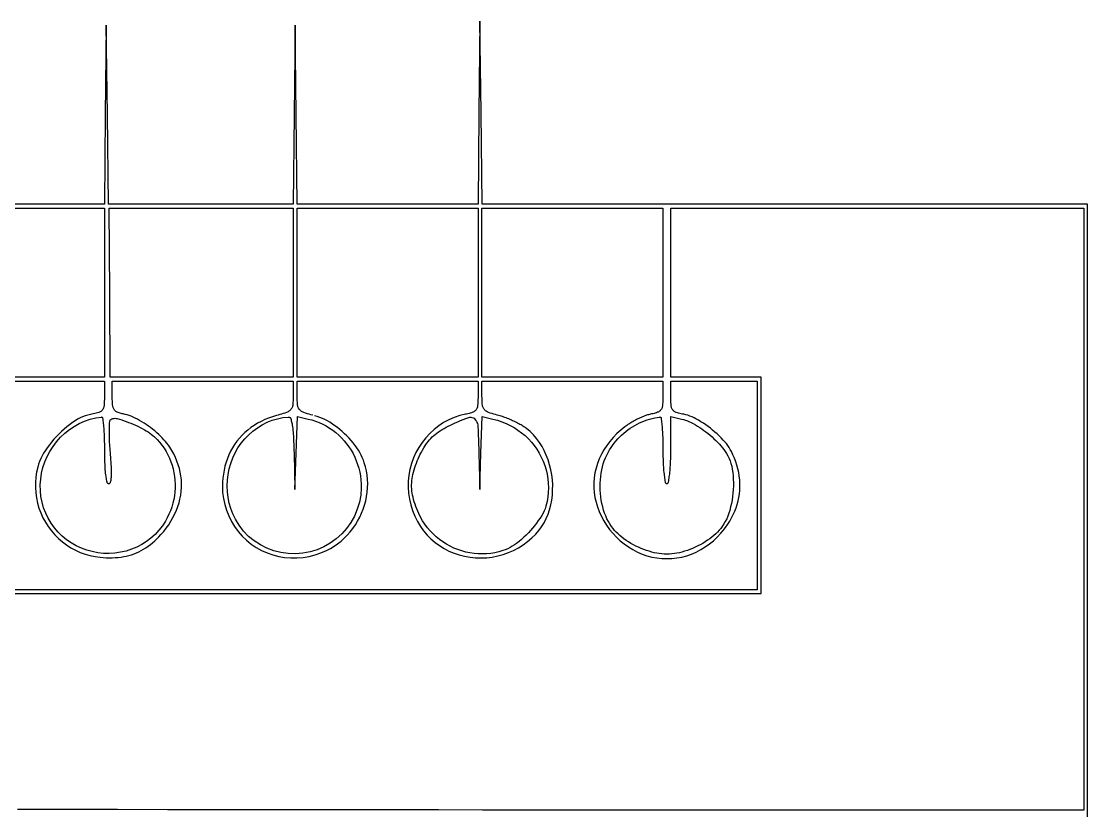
# Model space of a CAD drawing. Header units: millimetres. Extents: x -134 to 134, y -49 to 49.
# Drawn here: x 105.82 to 133.69, y 28.2 to 48.83 of the extents above; entities that cross this region are included whole.
import ezdxf

# ---------------------------------------------------------------- set-up
doc = ezdxf.new("R2010")
doc.units = ezdxf.units.MM
doc.header["$LTSCALE"] = 10
doc.header["$MEASUREMENT"] = 0

# ---------------------------------------------------------------- blocks, each defined once
blk = doc.blocks.new('DT0B-ULTRA_v_1')
at = {"color": 7, "linetype": 'Continuous', "lineweight": -3}
for points in [[(133.69, 0.103, 0), (133.69, 44.049, 0), (125.777, 44.049, 0), (117.863, 44.049, 0), (117.834, 46.44, 0), (117.804, 48.83, 0), (117.78, 46.44, 0), (117.757, 44.049, 0), (115.394, 44.049, 0), (113.032, 44.049, 0), (113.002, 46.388, 0), (112.972, 48.727, 0), (112.949, 46.388, 0), (112.925, 44.049, 0), (110.511, 44.049, 0), (108.097, 44.049, 0), (108.068, 46.388, 0), (108.038, 48.727, 0), (108.014, 46.388, 0), (107.991, 44.049, 0), (105.628, 44.049, 0)], [(105.626, 33.872, 0), (125.158, 33.872, 0), (125.158, 36.699, 0), (125.158, 39.526, 0), (123.976, 39.526, 0), (122.794, 39.526, 0), (122.794, 41.737, 0), (122.794, 43.947, 0), (128.191, 43.947, 0), (133.588, 43.947, 0), (133.588, 36.083, 0), (133.588, 28.218, 0), (117.876, 28.218, 0), (116.722, 28.219, 0), (115.567, 28.219, 0), (114.412, 28.22, 0), (113.258, 28.221, 0), (112.103, 28.222, 0), (110.949, 28.223, 0), (109.642, 28.225, 0), (108.335, 28.228, 0), (107.027, 28.23, 0), (105.72, 28.233, 0)], [(107.991, 41.737, 0), (107.991, 39.526, 0), (105.626, 39.526, 0), (103.262, 39.526, 0), (103.262, 41.737, 0), (103.262, 43.947, 0), (105.626, 43.947, 0), (107.991, 43.947, 0), (107.991, 41.737, 0)], [(112.925, 41.737, 0), (112.925, 39.526, 0), (110.535, 39.526, 0), (108.145, 39.526, 0), (108.128, 41.737, 0), (108.111, 43.947, 0), (110.518, 43.947, 0), (112.925, 43.947, 0), (112.925, 41.737, 0)], [(117.757, 41.737, 0), (117.757, 39.526, 0), (115.392, 39.526, 0), (113.028, 39.526, 0), (113.028, 41.737, 0), (113.028, 43.947, 0), (115.392, 43.947, 0), (117.757, 43.947, 0), (117.757, 41.737, 0)], [(122.588, 41.737, 0), (122.588, 39.526, 0), (120.224, 39.526, 0), (117.859, 39.526, 0), (117.859, 41.737, 0), (117.859, 43.947, 0), (120.224, 43.947, 0), (122.588, 43.947, 0), (122.588, 41.737, 0)], [(113.436, 38.535, 0), (113.39, 38.548, 0), (113.343, 38.562, 0), (113.296, 38.576, 0), (113.25, 38.591, 0), (113.204, 38.607, 0), (113.183, 38.615, 0), (113.162, 38.625, 0), (113.143, 38.637, 0), (113.125, 38.65, 0), (113.107, 38.665, 0), (113.092, 38.681, 0), (113.078, 38.698, 0), (113.067, 38.716, 0), (113.057, 38.734, 0), (113.05, 38.754, 0), (113.044, 38.775, 0), (113.041, 38.796, 0), (113.037, 38.835, 0), (113.034, 38.875, 0), (113.031, 38.914, 0), (113.029, 38.954, 0), (113.028, 38.994, 0), (113.028, 39.034, 0), (113.028, 39.424, 0), (115.392, 39.424, 0), (117.757, 39.424, 0), (117.757, 39.025, 0), (117.756, 38.986, 0), (117.755, 38.947, 0), (117.754, 38.908, 0), (117.752, 38.868, 0), (117.75, 38.829, 0), (117.746, 38.79, 0), (117.744, 38.77, 0), (117.739, 38.751, 0), (117.733, 38.731, 0), (117.726, 38.713, 0), (117.716, 38.695, 0), (117.705, 38.678, 0), (117.693, 38.663, 0), (117.68, 38.65, 0), (117.666, 38.638, 0), (117.65, 38.628, 0), (117.633, 38.619, 0), (117.616, 38.612, 0), (117.584, 38.602, 0), (117.553, 38.592, 0), (117.521, 38.583, 0), (117.489, 38.575, 0), (117.457, 38.567, 0), (117.424, 38.56, 0), (117.276, 38.524, 0), (117.131, 38.475, 0), (116.991, 38.415, 0), (116.856, 38.342, 0), (116.728, 38.259, 0), (116.607, 38.165, 0), (116.493, 38.06, 0), (116.388, 37.946, 0), (116.293, 37.824, 0), (116.207, 37.695, 0), (116.133, 37.559, 0), (116.07, 37.418, 0), (116.017, 37.27, 0), (115.977, 37.119, 0), (115.949, 36.965, 0), (115.934, 36.81, 0), (115.93, 36.653, 0), (115.94, 36.497, 0), (115.962, 36.343, 0), (115.996, 36.191, 0), (116.042, 36.042, 0), (116.1, 35.897, 0), (116.17, 35.758, 0), (116.251, 35.625, 0), (116.333, 35.51, 0), (116.425, 35.402, 0), (116.524, 35.302, 0), (116.632, 35.21, 0), (116.746, 35.127, 0), (116.867, 35.053, 0), (116.995, 34.987, 0), (117.128, 34.931, 0), (117.265, 34.885, 0), (117.405, 34.849, 0), (117.547, 34.824, 0), (117.691, 34.809, 0), (117.837, 34.805, 0), (117.983, 34.812, 0), (118.129, 34.829, 0), (118.272, 34.857, 0), (118.414, 34.895, 0), (118.552, 34.944, 0), (118.685, 35.002, 0), (118.813, 35.069, 0), (118.936, 35.147, 0), (119.053, 35.233, 0), (119.163, 35.327, 0), (119.266, 35.43, 0), (119.346, 35.523, 0), (119.418, 35.621, 0), (119.482, 35.725, 0), (119.538, 35.833, 0), (119.585, 35.946, 0), (119.623, 36.061, 0), (119.656, 36.19, 0), (119.681, 36.319, 0), (119.698, 36.45, 0), (119.706, 36.582, 0), (119.707, 36.714, 0), (119.699, 36.846, 0), (119.684, 36.979, 0), (119.66, 37.109, 0), (119.628, 37.239, 0), (119.589, 37.366, 0), (119.541, 37.49, 0), (119.487, 37.612, 0), (119.428, 37.721, 0), (119.362, 37.826, 0), (119.287, 37.925, 0), (119.206, 38.019, 0), (119.117, 38.106, 0), (119.023, 38.186, 0), (119, 38.203, 0), (118.978, 38.22, 0), (118.955, 38.236, 0), (118.931, 38.251, 0), (118.908, 38.266, 0), (118.883, 38.28, 0), (118.852, 38.297, 0), (118.821, 38.314, 0), (118.79, 38.33, 0), (118.758, 38.347, 0), (118.726, 38.362, 0), (118.694, 38.378, 0), (118.661, 38.393, 0), (118.627, 38.408, 0), (118.593, 38.423, 0), (118.559, 38.437, 0), (118.524, 38.451, 0), (118.49, 38.465, 0), (118.458, 38.476, 0), (118.427, 38.487, 0), (118.396, 38.498, 0), (118.364, 38.508, 0), (118.332, 38.517, 0), (118.3, 38.526, 0), (118.255, 38.538, 0), (118.21, 38.551, 0), (118.165, 38.565, 0), (118.121, 38.578, 0), (118.076, 38.593, 0), (118.032, 38.608, 0), (118.011, 38.616, 0), (117.991, 38.626, 0), (117.972, 38.638, 0), (117.954, 38.651, 0), (117.937, 38.666, 0), (117.922, 38.682, 0), (117.909, 38.699, 0), (117.898, 38.717, 0), (117.888, 38.736, 0), (117.881, 38.755, 0), (117.875, 38.776, 0), (117.872, 38.797, 0), (117.868, 38.836, 0), (117.865, 38.875, 0), (117.863, 38.915, 0), (117.861, 38.954, 0), (117.86, 38.994, 0), (117.859, 39.034, 0), (117.859, 39.424, 0), (120.224, 39.424, 0), (122.588, 39.424, 0), (122.588, 39.025, 0), (122.588, 38.986, 0), (122.587, 38.947, 0), (122.586, 38.908, 0), (122.584, 38.869, 0), (122.581, 38.83, 0), (122.578, 38.791, 0), (122.575, 38.771, 0), (122.571, 38.752, 0), (122.565, 38.732, 0), (122.557, 38.714, 0), (122.548, 38.696, 0), (122.537, 38.679, 0), (122.526, 38.664, 0), (122.513, 38.651, 0), (122.498, 38.639, 0), (122.483, 38.628, 0), (122.466, 38.619, 0), (122.449, 38.612, 0), (122.419, 38.602, 0), (122.388, 38.593, 0), (122.357, 38.584, 0), (122.326, 38.576, 0), (122.294, 38.568, 0), (122.263, 38.562, 0), (122.237, 38.556, 0), (122.212, 38.55, 0), (122.187, 38.543, 0), (122.162, 38.536, 0), (122.138, 38.527, 0), (122.113, 38.518, 0), (122.083, 38.506, 0), (122.052, 38.493, 0), (122.022, 38.48, 0), (121.991, 38.467, 0), (121.961, 38.453, 0), (121.931, 38.438, 0), (121.9, 38.423, 0), (121.869, 38.407, 0), (121.839, 38.391, 0), (121.808, 38.374, 0), (121.778, 38.357, 0), (121.748, 38.339, 0), (121.721, 38.323, 0), (121.695, 38.306, 0), (121.669, 38.289, 0), (121.643, 38.271, 0), (121.617, 38.252, 0), (121.592, 38.234, 0), (121.486, 38.147, 0), (121.385, 38.054, 0), (121.29, 37.956, 0), (121.202, 37.851, 0), (121.12, 37.742, 0), (121.044, 37.627, 0), (120.981, 37.514, 0), (120.926, 37.397, 0), (120.879, 37.276, 0), (120.842, 37.153, 0), (120.813, 37.026, 0), (120.794, 36.898, 0), (120.785, 36.771, 0), (120.785, 36.642, 0), (120.794, 36.515, 0), (120.813, 36.388, 0), (120.841, 36.263, 0), (120.878, 36.14, 0), (120.926, 36.015, 0), (120.982, 35.893, 0), (121.046, 35.775, 0), (121.117, 35.661, 0), (121.195, 35.553, 0), (121.28, 35.449, 0), (121.373, 35.35, 0), (121.473, 35.257, 0), (121.579, 35.172, 0), (121.69, 35.093, 0), (121.806, 35.023, 0), (121.927, 34.96, 0), (122.047, 34.908, 0), (122.172, 34.864, 0), (122.299, 34.83, 0), (122.428, 34.806, 0), (122.559, 34.792, 0), (122.691, 34.787, 0), (122.823, 34.792, 0), (122.953, 34.806, 0), (123.083, 34.83, 0), (123.21, 34.864, 0), (123.335, 34.908, 0), (123.455, 34.96, 0), (123.576, 35.023, 0), (123.692, 35.093, 0), (123.803, 35.172, 0), (123.909, 35.257, 0), (124.009, 35.35, 0), (124.102, 35.449, 0), (124.165, 35.525, 0), (124.225, 35.603, 0), (124.282, 35.685, 0), (124.334, 35.768, 0), (124.383, 35.854, 0), (124.428, 35.942, 0), (124.466, 36.028, 0), (124.5, 36.115, 0), (124.529, 36.204, 0), (124.553, 36.295, 0), (124.573, 36.386, 0), (124.587, 36.479, 0), (124.596, 36.572, 0), (124.601, 36.665, 0), (124.6, 36.758, 0), (124.595, 36.851, 0), (124.584, 36.944, 0), (124.569, 37.036, 0), (124.547, 37.131, 0), (124.522, 37.226, 0), (124.492, 37.319, 0), (124.458, 37.411, 0), (124.419, 37.501, 0), (124.377, 37.59, 0), (124.348, 37.643, 0), (124.316, 37.695, 0), (124.282, 37.746, 0), (124.246, 37.794, 0), (124.207, 37.841, 0), (124.167, 37.886, 0), (124.113, 37.941, 0), (124.059, 37.994, 0), (124.003, 38.046, 0), (123.946, 38.097, 0), (123.887, 38.146, 0), (123.828, 38.193, 0), (123.768, 38.239, 0), (123.707, 38.283, 0), (123.645, 38.325, 0), (123.581, 38.366, 0), (123.517, 38.406, 0), (123.452, 38.443, 0), (123.402, 38.47, 0), (123.35, 38.494, 0), (123.296, 38.515, 0), (123.242, 38.534, 0), (123.187, 38.549, 0), (123.131, 38.561, 0), (123.098, 38.567, 0), (123.065, 38.575, 0), (123.032, 38.583, 0), (122.999, 38.591, 0), (122.967, 38.6, 0), (122.935, 38.61, 0), (122.917, 38.617, 0), (122.901, 38.626, 0), (122.885, 38.636, 0), (122.87, 38.648, 0), (122.857, 38.661, 0), (122.845, 38.675, 0), (122.834, 38.692, 0), (122.825, 38.71, 0), (122.817, 38.728, 0), (122.811, 38.747, 0), (122.806, 38.767, 0), (122.804, 38.786, 0), (122.801, 38.826, 0), (122.798, 38.865, 0), (122.796, 38.905, 0), (122.795, 38.945, 0), (122.794, 38.984, 0), (122.794, 39.024, 0), (122.794, 39.424, 0), (123.925, 39.424, 0), (125.055, 39.424, 0), (125.055, 36.699, 0), (125.055, 33.975, 0), (105.626, 33.975, 0)], [(105.626, 39.424, 0), (107.991, 39.424, 0), (107.991, 39.024, 0), (107.99, 38.984, 0), (107.989, 38.943, 0), (107.988, 38.903, 0), (107.986, 38.863, 0), (107.983, 38.823, 0), (107.98, 38.783, 0), (107.978, 38.763, 0), (107.973, 38.744, 0), (107.967, 38.725, 0), (107.959, 38.706, 0), (107.949, 38.689, 0), (107.937, 38.673, 0), (107.925, 38.658, 0), (107.91, 38.645, 0), (107.895, 38.633, 0), (107.878, 38.623, 0), (107.861, 38.615, 0), (107.843, 38.608, 0), (107.807, 38.598, 0), (107.771, 38.588, 0), (107.736, 38.579, 0), (107.7, 38.571, 0), (107.663, 38.563, 0), (107.627, 38.556, 0), (107.556, 38.54, 0), (107.487, 38.52, 0), (107.419, 38.495, 0), (107.353, 38.465, 0), (107.289, 38.431, 0), (107.228, 38.393, 0), (107.152, 38.341, 0), (107.078, 38.287, 0), (107.006, 38.229, 0), (106.935, 38.17, 0), (106.867, 38.108, 0), (106.801, 38.044, 0), (106.735, 37.977, 0), (106.672, 37.907, 0), (106.611, 37.835, 0), (106.552, 37.762, 0), (106.496, 37.686, 0), (106.442, 37.609, 0), (106.4, 37.542, 0), (106.361, 37.473, 0), (106.327, 37.402, 0), (106.296, 37.329, 0), (106.269, 37.255, 0), (106.247, 37.179, 0), (106.217, 37.047, 0), (106.196, 36.913, 0), (106.185, 36.778, 0), (106.185, 36.643, 0), (106.194, 36.508, 0), (106.212, 36.374, 0), (106.241, 36.24, 0), (106.279, 36.11, 0), (106.326, 35.982, 0), (106.383, 35.858, 0), (106.448, 35.738, 0), (106.521, 35.624, 0), (106.603, 35.515, 0), (106.692, 35.412, 0), (106.788, 35.315, 0), (106.891, 35.226, 0), (107, 35.145, 0), (107.114, 35.071, 0), (107.233, 35.007, 0), (107.356, 34.951, 0), (107.483, 34.904, 0), (107.613, 34.867, 0), (107.745, 34.839, 0), (107.879, 34.822, 0), (107.958, 34.815, 0), (108.037, 34.811, 0), (108.116, 34.81, 0), (108.196, 34.811, 0), (108.275, 34.815, 0), (108.354, 34.821, 0), (108.424, 34.829, 0), (108.494, 34.84, 0), (108.563, 34.854, 0), (108.631, 34.871, 0), (108.699, 34.891, 0), (108.766, 34.915, 0), (108.83, 34.94, 0), (108.893, 34.969, 0), (108.955, 35, 0), (109.015, 35.034, 0), (109.074, 35.071, 0), (109.131, 35.111, 0), (109.192, 35.156, 0), (109.251, 35.204, 0), (109.308, 35.254, 0), (109.363, 35.305, 0), (109.417, 35.359, 0), (109.469, 35.414, 0), (109.54, 35.497, 0), (109.607, 35.583, 0), (109.67, 35.672, 0), (109.729, 35.764, 0), (109.783, 35.859, 0), (109.832, 35.957, 0), (109.874, 36.051, 0), (109.91, 36.147, 0), (109.94, 36.245, 0), (109.965, 36.345, 0), (109.984, 36.446, 0), (109.997, 36.548, 0), (110.004, 36.648, 0), (110.005, 36.748, 0), (110.001, 36.849, 0), (109.99, 36.948, 0), (109.973, 37.047, 0), (109.95, 37.145, 0), (109.922, 37.243, 0), (109.887, 37.339, 0), (109.848, 37.434, 0), (109.803, 37.526, 0), (109.753, 37.615, 0), (109.698, 37.702, 0), (109.663, 37.752, 0), (109.626, 37.802, 0), (109.587, 37.85, 0), (109.546, 37.896, 0), (109.504, 37.942, 0), (109.46, 37.985, 0), (109.409, 38.033, 0), (109.357, 38.079, 0), (109.304, 38.125, 0), (109.25, 38.168, 0), (109.195, 38.211, 0), (109.139, 38.252, 0), (109.083, 38.291, 0), (109.027, 38.328, 0), (108.969, 38.363, 0), (108.911, 38.398, 0), (108.852, 38.43, 0), (108.792, 38.462, 0), (108.742, 38.485, 0), (108.691, 38.507, 0), (108.639, 38.526, 0), (108.586, 38.543, 0), (108.533, 38.558, 0), (108.479, 38.57, 0), (108.453, 38.576, 0), (108.426, 38.582, 0), (108.4, 38.59, 0), (108.375, 38.598, 0), (108.349, 38.607, 0), (108.324, 38.617, 0), (108.308, 38.624, 0), (108.293, 38.633, 0), (108.279, 38.644, 0), (108.266, 38.656, 0), (108.254, 38.67, 0), (108.244, 38.684, 0), (108.234, 38.702, 0), (108.225, 38.72, 0), (108.218, 38.739, 0), (108.212, 38.759, 0), (108.208, 38.779, 0), (108.206, 38.799, 0), (108.203, 38.837, 0), (108.201, 38.874, 0), (108.199, 38.912, 0), (108.197, 38.95, 0), (108.197, 38.987, 0), (108.196, 39.025, 0), (108.196, 39.424, 0), (110.561, 39.424, 0), (112.925, 39.424, 0), (112.925, 39.034, 0), (112.925, 38.994, 0), (112.924, 38.954, 0), (112.922, 38.915, 0), (112.919, 38.875, 0), (112.916, 38.836, 0), (112.912, 38.797, 0), (112.909, 38.776, 0), (112.904, 38.755, 0), (112.896, 38.736, 0), (112.887, 38.717, 0), (112.875, 38.699, 0), (112.862, 38.682, 0), (112.847, 38.666, 0), (112.83, 38.651, 0), (112.812, 38.638, 0), (112.793, 38.626, 0), (112.773, 38.616, 0), (112.752, 38.608, 0), (112.708, 38.593, 0), (112.664, 38.578, 0), (112.619, 38.565, 0), (112.574, 38.551, 0), (112.529, 38.538, 0), (112.484, 38.526, 0), (112.382, 38.496, 0), (112.282, 38.46, 0), (112.183, 38.42, 0), (112.087, 38.374, 0), (111.993, 38.324, 0), (111.902, 38.269, 0), (111.818, 38.211, 0), (111.737, 38.148, 0), (111.66, 38.081, 0), (111.587, 38.01, 0), (111.518, 37.934, 0), (111.454, 37.854, 0), (111.394, 37.771, 0), (111.339, 37.684, 0), (111.289, 37.594, 0), (111.244, 37.502, 0), (111.205, 37.407, 0), (111.172, 37.31, 0), (111.142, 37.207, 0), (111.118, 37.102, 0), (111.099, 36.997, 0), (111.085, 36.89, 0), (111.077, 36.783, 0), (111.075, 36.676, 0), (111.081, 36.517, 0), (111.101, 36.359, 0), (111.134, 36.203, 0), (111.181, 36.05, 0), (111.239, 35.902, 0), (111.31, 35.759, 0), (111.392, 35.624, 0), (111.485, 35.496, 0), (111.589, 35.377, 0), (111.703, 35.268, 0), (111.826, 35.169, 0), (111.957, 35.08, 0), (112.096, 35.003, 0), (112.241, 34.938, 0), (112.391, 34.885, 0), (112.545, 34.846, 0), (112.701, 34.819, 0), (112.86, 34.807, 0), (113.021, 34.807, 0), (113.182, 34.821, 0), (113.342, 34.847, 0), (113.498, 34.887, 0), (113.651, 34.939, 0), (113.799, 35.003, 0), (113.899, 35.055, 0), (113.995, 35.113, 0), (114.087, 35.177, 0), (114.175, 35.246, 0), (114.258, 35.321, 0), (114.337, 35.4, 0), (114.413, 35.486, 0), (114.484, 35.576, 0), (114.549, 35.671, 0), (114.609, 35.768, 0), (114.663, 35.869, 0), (114.712, 35.973, 0), (114.754, 36.08, 0), (114.789, 36.188, 0), (114.819, 36.298, 0), (114.842, 36.41, 0), (114.859, 36.523, 0), (114.869, 36.637, 0), (114.872, 36.748, 0), (114.868, 36.858, 0), (114.857, 36.969, 0), (114.839, 37.078, 0), (114.815, 37.186, 0), (114.783, 37.292, 0), (114.759, 37.361, 0), (114.731, 37.428, 0), (114.7, 37.494, 0), (114.666, 37.558, 0), (114.629, 37.62, 0), (114.589, 37.681, 0), (114.541, 37.747, 0), (114.491, 37.812, 0), (114.438, 37.874, 0), (114.384, 37.935, 0), (114.327, 37.995, 0), (114.269, 38.052, 0), (114.209, 38.107, 0), (114.146, 38.16, 0), (114.083, 38.211, 0), (114.017, 38.26, 0), (113.95, 38.306, 0), (113.881, 38.35, 0), (113.818, 38.387, 0), (113.754, 38.42, 0), (113.688, 38.451, 0), (113.621, 38.478, 0), (113.553, 38.502, 0), (113.483, 38.522, 0)], [(107.991, 37.625, 0), (107.991, 37.561, 0), (107.991, 37.498, 0), (107.992, 37.435, 0), (107.994, 37.371, 0), (107.995, 37.308, 0), (107.997, 37.245, 0), (107.999, 37.2, 0), (108.002, 37.154, 0), (108.005, 37.109, 0), (108.009, 37.064, 0), (108.014, 37.019, 0), (108.02, 36.974, 0), (108.024, 36.943, 0), (108.029, 36.913, 0), (108.034, 36.882, 0), (108.04, 36.852, 0), (108.046, 36.821, 0), (108.053, 36.791, 0), (108.057, 36.78, 0), (108.063, 36.771, 0), (108.07, 36.763, 0), (108.079, 36.757, 0), (108.089, 36.753, 0), (108.1, 36.751, 0), (108.104, 36.751, 0), (108.115, 36.752, 0), (108.125, 36.755, 0), (108.134, 36.76, 0), (108.142, 36.767, 0), (108.148, 36.776, 0), (108.152, 36.786, 0), (108.153, 36.791, 0), (108.158, 36.816, 0), (108.163, 36.841, 0), (108.166, 36.867, 0), (108.17, 36.892, 0), (108.172, 36.918, 0), (108.174, 36.944, 0), (108.175, 36.984, 0), (108.176, 37.025, 0), (108.177, 37.066, 0), (108.176, 37.107, 0), (108.175, 37.147, 0), (108.173, 37.188, 0), (108.169, 37.25, 0), (108.165, 37.312, 0), (108.161, 37.375, 0), (108.156, 37.437, 0), (108.151, 37.499, 0), (108.146, 37.561, 0), (108.141, 37.613, 0), (108.137, 37.666, 0), (108.134, 37.718, 0), (108.13, 37.771, 0), (108.127, 37.823, 0), (108.125, 37.876, 0), (108.123, 37.921, 0), (108.121, 37.967, 0), (108.121, 38.012, 0), (108.12, 38.058, 0), (108.12, 38.104, 0), (108.121, 38.149, 0), (108.122, 38.186, 0), (108.123, 38.224, 0), (108.124, 38.261, 0), (108.126, 38.298, 0), (108.127, 38.335, 0), (108.129, 38.372, 0), (108.131, 38.383, 0), (108.134, 38.393, 0), (108.139, 38.403, 0), (108.145, 38.411, 0), (108.153, 38.419, 0), (108.161, 38.425, 0), (108.186, 38.438, 0), (108.213, 38.448, 0), (108.241, 38.454, 0), (108.269, 38.456, 0), (108.297, 38.454, 0), (108.325, 38.448, 0), (108.385, 38.43, 0), (108.444, 38.411, 0), (108.503, 38.391, 0), (108.562, 38.371, 0), (108.62, 38.349, 0), (108.678, 38.326, 0), (108.74, 38.301, 0), (108.801, 38.274, 0), (108.862, 38.246, 0), (108.922, 38.216, 0), (108.981, 38.186, 0), (109.04, 38.154, 0), (109.086, 38.127, 0), (109.131, 38.099, 0), (109.175, 38.068, 0), (109.217, 38.036, 0), (109.259, 38.003, 0), (109.299, 37.967, 0), (109.368, 37.899, 0), (109.433, 37.827, 0), (109.494, 37.752, 0), (109.55, 37.672, 0), (109.601, 37.59, 0), (109.648, 37.504, 0), (109.69, 37.414, 0), (109.727, 37.321, 0), (109.759, 37.227, 0), (109.785, 37.131, 0), (109.806, 37.033, 0), (109.822, 36.935, 0), (109.832, 36.834, 0), (109.837, 36.733, 0), (109.836, 36.632, 0), (109.83, 36.531, 0), (109.818, 36.431, 0), (109.801, 36.331, 0), (109.778, 36.233, 0), (109.75, 36.136, 0), (109.716, 36.04, 0), (109.678, 35.947, 0), (109.634, 35.856, 0), (109.585, 35.767, 0), (109.506, 35.644, 0), (109.416, 35.529, 0), (109.317, 35.421, 0), (109.208, 35.323, 0), (109.091, 35.235, 0), (108.968, 35.157, 0), (108.836, 35.088, 0), (108.698, 35.031, 0), (108.557, 34.986, 0), (108.412, 34.953, 0), (108.265, 34.931, 0), (108.117, 34.922, 0), (107.967, 34.926, 0), (107.819, 34.942, 0), (107.672, 34.97, 0), (107.528, 35.01, 0), (107.388, 35.061, 0), (107.252, 35.124, 0), (107.124, 35.198, 0), (107.002, 35.282, 0), (106.887, 35.376, 0), (106.781, 35.48, 0), (106.685, 35.592, 0), (106.598, 35.712, 0), (106.52, 35.841, 0), (106.455, 35.976, 0), (106.401, 36.117, 0), (106.36, 36.262, 0), (106.332, 36.409, 0), (106.317, 36.559, 0), (106.315, 36.712, 0), (106.326, 36.866, 0), (106.349, 37.017, 0), (106.385, 37.167, 0), (106.433, 37.313, 0), (106.493, 37.454, 0), (106.564, 37.591, 0), (106.647, 37.721, 0), (106.74, 37.844, 0), (106.843, 37.958, 0), (106.955, 38.064, 0), (107.076, 38.161, 0), (107.202, 38.245, 0), (107.334, 38.318, 0), (107.473, 38.38, 0), (107.617, 38.429, 0), (107.764, 38.466, 0), (107.914, 38.489, 0), (107.919, 38.49, 0), (107.925, 38.488, 0), (107.93, 38.486, 0), (107.935, 38.483, 0), (107.939, 38.478, 0), (107.942, 38.473, 0), (107.944, 38.468, 0), (107.944, 38.465, 0), (107.949, 38.428, 0), (107.953, 38.39, 0), (107.957, 38.352, 0), (107.961, 38.315, 0), (107.965, 38.277, 0), (107.968, 38.239, 0), (107.972, 38.192, 0), (107.975, 38.146, 0), (107.979, 38.099, 0), (107.981, 38.052, 0), (107.983, 38.006, 0), (107.985, 37.959, 0), (107.987, 37.903, 0), (107.988, 37.848, 0), (107.989, 37.792, 0), (107.99, 37.736, 0), (107.99, 37.68, 0), (107.991, 37.625, 0)], [(112.946, 37.547, 0), (112.968, 36.597, 0), (113.002, 37.548, 0), (113.036, 38.5, 0), (113.314, 38.436, 0), (113.413, 38.411, 0), (113.509, 38.38, 0), (113.604, 38.343, 0), (113.697, 38.301, 0), (113.787, 38.254, 0), (113.874, 38.201, 0), (113.958, 38.144, 0), (114.039, 38.082, 0), (114.116, 38.016, 0), (114.189, 37.945, 0), (114.258, 37.87, 0), (114.322, 37.791, 0), (114.383, 37.708, 0), (114.438, 37.622, 0), (114.489, 37.533, 0), (114.534, 37.441, 0), (114.574, 37.347, 0), (114.609, 37.251, 0), (114.639, 37.152, 0), (114.663, 37.051, 0), (114.681, 36.95, 0), (114.694, 36.847, 0), (114.701, 36.744, 0), (114.703, 36.641, 0), (114.69, 36.449, 0), (114.656, 36.261, 0), (114.601, 36.077, 0), (114.527, 35.901, 0), (114.433, 35.733, 0), (114.322, 35.577, 0), (114.193, 35.434, 0), (114.049, 35.305, 0), (113.893, 35.192, 0), (113.725, 35.097, 0), (113.548, 35.021, 0), (113.364, 34.964, 0), (113.175, 34.928, 0), (112.984, 34.913, 0), (112.792, 34.918, 0), (112.602, 34.945, 0), (112.416, 34.992, 0), (112.236, 35.059, 0), (112.066, 35.145, 0), (111.907, 35.249, 0), (111.76, 35.37, 0), (111.628, 35.507, 0), (111.512, 35.658, 0), (111.414, 35.821, 0), (111.349, 35.957, 0), (111.296, 36.097, 0), (111.254, 36.241, 0), (111.223, 36.387, 0), (111.205, 36.536, 0), (111.199, 36.686, 0), (111.204, 36.836, 0), (111.222, 36.986, 0), (111.252, 37.133, 0), (111.293, 37.278, 0), (111.345, 37.418, 0), (111.409, 37.554, 0), (111.482, 37.682, 0), (111.566, 37.804, 0), (111.659, 37.918, 0), (111.761, 38.024, 0), (111.872, 38.122, 0), (111.99, 38.21, 0), (112.112, 38.286, 0), (112.241, 38.35, 0), (112.375, 38.403, 0), (112.512, 38.445, 0), (112.653, 38.473, 0), (112.797, 38.489, 0), (112.809, 38.489, 0), (112.822, 38.486, 0), (112.833, 38.48, 0), (112.843, 38.472, 0), (112.851, 38.463, 0), (112.857, 38.451, 0), (112.859, 38.448, 0), (112.868, 38.42, 0), (112.876, 38.392, 0), (112.883, 38.364, 0), (112.89, 38.336, 0), (112.895, 38.307, 0), (112.9, 38.278, 0), (112.907, 38.232, 0), (112.914, 38.185, 0), (112.919, 38.138, 0), (112.923, 38.091, 0), (112.927, 38.044, 0), (112.93, 37.997, 0), (112.933, 37.922, 0), (112.937, 37.847, 0), (112.94, 37.772, 0), (112.942, 37.697, 0), (112.944, 37.622, 0), (112.946, 37.547, 0)], [(117.778, 37.547, 0), (117.799, 36.597, 0), (117.833, 37.548, 0), (117.867, 38.5, 0), (118.146, 38.436, 0), (118.262, 38.405, 0), (118.375, 38.367, 0), (118.487, 38.322, 0), (118.595, 38.271, 0), (118.699, 38.212, 0), (118.8, 38.148, 0), (118.895, 38.078, 0), (118.986, 38.002, 0), (119.071, 37.92, 0), (119.151, 37.833, 0), (119.226, 37.741, 0), (119.294, 37.645, 0), (119.355, 37.544, 0), (119.41, 37.44, 0), (119.458, 37.332, 0), (119.499, 37.221, 0), (119.533, 37.108, 0), (119.559, 36.993, 0), (119.578, 36.875, 0), (119.59, 36.757, 0), (119.594, 36.638, 0), (119.59, 36.519, 0), (119.579, 36.4, 0), (119.561, 36.282, 0), (119.547, 36.218, 0), (119.529, 36.155, 0), (119.508, 36.093, 0), (119.483, 36.033, 0), (119.454, 35.974, 0), (119.421, 35.917, 0), (119.378, 35.848, 0), (119.332, 35.78, 0), (119.284, 35.713, 0), (119.234, 35.648, 0), (119.182, 35.585, 0), (119.128, 35.523, 0), (119.071, 35.462, 0), (119.013, 35.403, 0), (118.953, 35.346, 0), (118.892, 35.291, 0), (118.828, 35.237, 0), (118.763, 35.186, 0), (118.708, 35.146, 0), (118.651, 35.11, 0), (118.593, 35.076, 0), (118.532, 35.046, 0), (118.469, 35.02, 0), (118.406, 34.997, 0), (118.302, 34.966, 0), (118.196, 34.942, 0), (118.089, 34.924, 0), (117.981, 34.913, 0), (117.872, 34.909, 0), (117.763, 34.912, 0), (117.654, 34.921, 0), (117.545, 34.937, 0), (117.437, 34.96, 0), (117.331, 34.989, 0), (117.227, 35.024, 0), (117.125, 35.065, 0), (117.025, 35.113, 0), (116.929, 35.166, 0), (116.836, 35.225, 0), (116.746, 35.29, 0), (116.661, 35.36, 0), (116.58, 35.434, 0), (116.504, 35.513, 0), (116.433, 35.596, 0), (116.368, 35.684, 0), (116.308, 35.775, 0), (116.254, 35.87, 0), (116.206, 35.968, 0), (116.179, 36.028, 0), (116.155, 36.088, 0), (116.131, 36.149, 0), (116.11, 36.211, 0), (116.089, 36.273, 0), (116.071, 36.336, 0), (116.057, 36.39, 0), (116.045, 36.444, 0), (116.036, 36.498, 0), (116.028, 36.553, 0), (116.023, 36.608, 0), (116.021, 36.663, 0), (116.02, 36.717, 0), (116.022, 36.772, 0), (116.026, 36.826, 0), (116.033, 36.88, 0), (116.042, 36.933, 0), (116.053, 36.986, 0), (116.068, 37.047, 0), (116.084, 37.107, 0), (116.102, 37.166, 0), (116.122, 37.225, 0), (116.144, 37.284, 0), (116.167, 37.341, 0), (116.192, 37.399, 0), (116.218, 37.457, 0), (116.246, 37.514, 0), (116.275, 37.57, 0), (116.305, 37.626, 0), (116.336, 37.681, 0), (116.363, 37.725, 0), (116.392, 37.769, 0), (116.423, 37.811, 0), (116.455, 37.852, 0), (116.489, 37.892, 0), (116.524, 37.93, 0), (116.561, 37.967, 0), (116.599, 38.002, 0), (116.638, 38.036, 0), (116.679, 38.068, 0), (116.72, 38.098, 0), (116.763, 38.127, 0), (116.816, 38.16, 0), (116.869, 38.191, 0), (116.923, 38.222, 0), (116.977, 38.251, 0), (117.033, 38.279, 0), (117.088, 38.305, 0), (117.158, 38.336, 0), (117.228, 38.366, 0), (117.299, 38.396, 0), (117.37, 38.423, 0), (117.441, 38.45, 0), (117.513, 38.476, 0), (117.541, 38.483, 0), (117.57, 38.484, 0), (117.598, 38.48, 0), (117.626, 38.47, 0), (117.651, 38.455, 0), (117.672, 38.436, 0), (117.694, 38.409, 0), (117.712, 38.379, 0), (117.728, 38.348, 0), (117.739, 38.316, 0), (117.747, 38.282, 0), (117.751, 38.247, 0), (117.757, 38.131, 0), (117.762, 38.014, 0), (117.767, 37.897, 0), (117.771, 37.781, 0), (117.775, 37.664, 0), (117.778, 37.547, 0)], [(122.588, 37.625, 0), (122.588, 37.566, 0), (122.589, 37.507, 0), (122.59, 37.449, 0), (122.591, 37.39, 0), (122.593, 37.332, 0), (122.595, 37.273, 0), (122.597, 37.227, 0), (122.6, 37.18, 0), (122.603, 37.134, 0), (122.607, 37.087, 0), (122.612, 37.041, 0), (122.617, 36.995, 0), (122.621, 36.96, 0), (122.626, 36.925, 0), (122.631, 36.89, 0), (122.636, 36.856, 0), (122.642, 36.821, 0), (122.648, 36.787, 0), (122.651, 36.778, 0), (122.655, 36.77, 0), (122.661, 36.763, 0), (122.668, 36.757, 0), (122.676, 36.753, 0), (122.685, 36.751, 0), (122.691, 36.751, 0), (122.7, 36.752, 0), (122.709, 36.755, 0), (122.717, 36.759, 0), (122.723, 36.765, 0), (122.729, 36.773, 0), (122.732, 36.781, 0), (122.734, 36.787, 0), (122.74, 36.821, 0), (122.746, 36.856, 0), (122.751, 36.891, 0), (122.756, 36.926, 0), (122.761, 36.96, 0), (122.765, 36.995, 0), (122.77, 37.042, 0), (122.775, 37.088, 0), (122.779, 37.135, 0), (122.782, 37.181, 0), (122.785, 37.228, 0), (122.787, 37.274, 0), (122.789, 37.333, 0), (122.791, 37.392, 0), (122.792, 37.45, 0), (122.793, 37.509, 0), (122.794, 37.568, 0), (122.794, 37.626, 0), (122.794, 38.502, 0), (123.076, 38.435, 0), (123.129, 38.422, 0), (123.18, 38.406, 0), (123.231, 38.387, 0), (123.281, 38.367, 0), (123.33, 38.344, 0), (123.378, 38.318, 0), (123.436, 38.285, 0), (123.493, 38.251, 0), (123.549, 38.215, 0), (123.605, 38.178, 0), (123.659, 38.139, 0), (123.712, 38.099, 0), (123.767, 38.056, 0), (123.82, 38.012, 0), (123.872, 37.967, 0), (123.923, 37.92, 0), (123.973, 37.873, 0), (124.021, 37.824, 0), (124.063, 37.779, 0), (124.103, 37.733, 0), (124.142, 37.686, 0), (124.179, 37.637, 0), (124.214, 37.587, 0), (124.247, 37.536, 0), (124.284, 37.473, 0), (124.316, 37.408, 0), (124.344, 37.34, 0), (124.367, 37.271, 0), (124.386, 37.201, 0), (124.399, 37.13, 0), (124.412, 37.04, 0), (124.421, 36.951, 0), (124.427, 36.861, 0), (124.43, 36.771, 0), (124.43, 36.681, 0), (124.426, 36.591, 0), (124.419, 36.499, 0), (124.409, 36.408, 0), (124.396, 36.317, 0), (124.379, 36.227, 0), (124.359, 36.137, 0), (124.336, 36.048, 0), (124.313, 35.974, 0), (124.286, 35.901, 0), (124.255, 35.83, 0), (124.219, 35.761, 0), (124.18, 35.694, 0), (124.137, 35.629, 0), (124.098, 35.578, 0), (124.057, 35.528, 0), (124.014, 35.481, 0), (123.968, 35.436, 0), (123.921, 35.393, 0), (123.871, 35.352, 0), (123.812, 35.308, 0), (123.752, 35.266, 0), (123.691, 35.226, 0), (123.628, 35.187, 0), (123.564, 35.151, 0), (123.499, 35.118, 0), (123.433, 35.085, 0), (123.365, 35.055, 0), (123.296, 35.028, 0), (123.227, 35.002, 0), (123.156, 34.979, 0), (123.085, 34.958, 0), (123.021, 34.942, 0), (122.956, 34.929, 0), (122.89, 34.918, 0), (122.824, 34.911, 0), (122.757, 34.906, 0), (122.691, 34.905, 0), (122.625, 34.906, 0), (122.558, 34.911, 0), (122.492, 34.918, 0), (122.427, 34.929, 0), (122.362, 34.942, 0), (122.297, 34.958, 0), (122.226, 34.979, 0), (122.156, 35.002, 0), (122.086, 35.028, 0), (122.018, 35.055, 0), (121.95, 35.085, 0), (121.883, 35.117, 0), (121.818, 35.151, 0), (121.754, 35.187, 0), (121.692, 35.225, 0), (121.63, 35.265, 0), (121.57, 35.307, 0), (121.512, 35.351, 0), (121.462, 35.391, 0), (121.415, 35.434, 0), (121.369, 35.479, 0), (121.326, 35.526, 0), (121.285, 35.576, 0), (121.247, 35.627, 0), (121.202, 35.693, 0), (121.162, 35.762, 0), (121.125, 35.832, 0), (121.092, 35.905, 0), (121.063, 35.979, 0), (121.038, 36.055, 0), (121.015, 36.14, 0), (120.995, 36.227, 0), (120.978, 36.314, 0), (120.965, 36.402, 0), (120.956, 36.49, 0), (120.95, 36.578, 0), (120.948, 36.667, 0), (120.949, 36.756, 0), (120.954, 36.845, 0), (120.962, 36.934, 0), (120.974, 37.022, 0), (120.989, 37.11, 0), (121.007, 37.189, 0), (121.029, 37.267, 0), (121.055, 37.344, 0), (121.085, 37.42, 0), (121.119, 37.493, 0), (121.157, 37.565, 0), (121.193, 37.627, 0), (121.232, 37.688, 0), (121.273, 37.747, 0), (121.317, 37.805, 0), (121.362, 37.861, 0), (121.41, 37.915, 0), (121.459, 37.967, 0), (121.51, 38.017, 0), (121.563, 38.065, 0), (121.618, 38.111, 0), (121.675, 38.155, 0), (121.733, 38.196, 0), (121.792, 38.235, 0), (121.853, 38.271, 0), (121.914, 38.305, 0), (121.978, 38.336, 0), (122.042, 38.365, 0), (122.107, 38.391, 0), (122.173, 38.415, 0), (122.239, 38.435, 0), (122.306, 38.453, 0), (122.374, 38.468, 0), (122.442, 38.48, 0), (122.511, 38.489, 0), (122.517, 38.49, 0), (122.523, 38.488, 0), (122.528, 38.486, 0), (122.533, 38.483, 0), (122.537, 38.478, 0), (122.54, 38.473, 0), (122.541, 38.468, 0), (122.542, 38.465, 0), (122.546, 38.428, 0), (122.551, 38.39, 0), (122.555, 38.352, 0), (122.558, 38.315, 0), (122.562, 38.277, 0), (122.565, 38.239, 0), (122.569, 38.192, 0), (122.573, 38.146, 0), (122.576, 38.099, 0), (122.579, 38.052, 0), (122.581, 38.006, 0), (122.583, 37.959, 0), (122.584, 37.903, 0), (122.586, 37.848, 0), (122.587, 37.792, 0), (122.588, 37.736, 0), (122.588, 37.68, 0), (122.588, 37.625, 0)]]:
    blk.add_polyline3d(points, dxfattribs=at)

msp = doc.modelspace()

# ---------------------------------------------------------------- block references
msp.add_blockref('DT0B-ULTRA_v_1', (0, 0))

doc.saveas('drawing.dxf')
